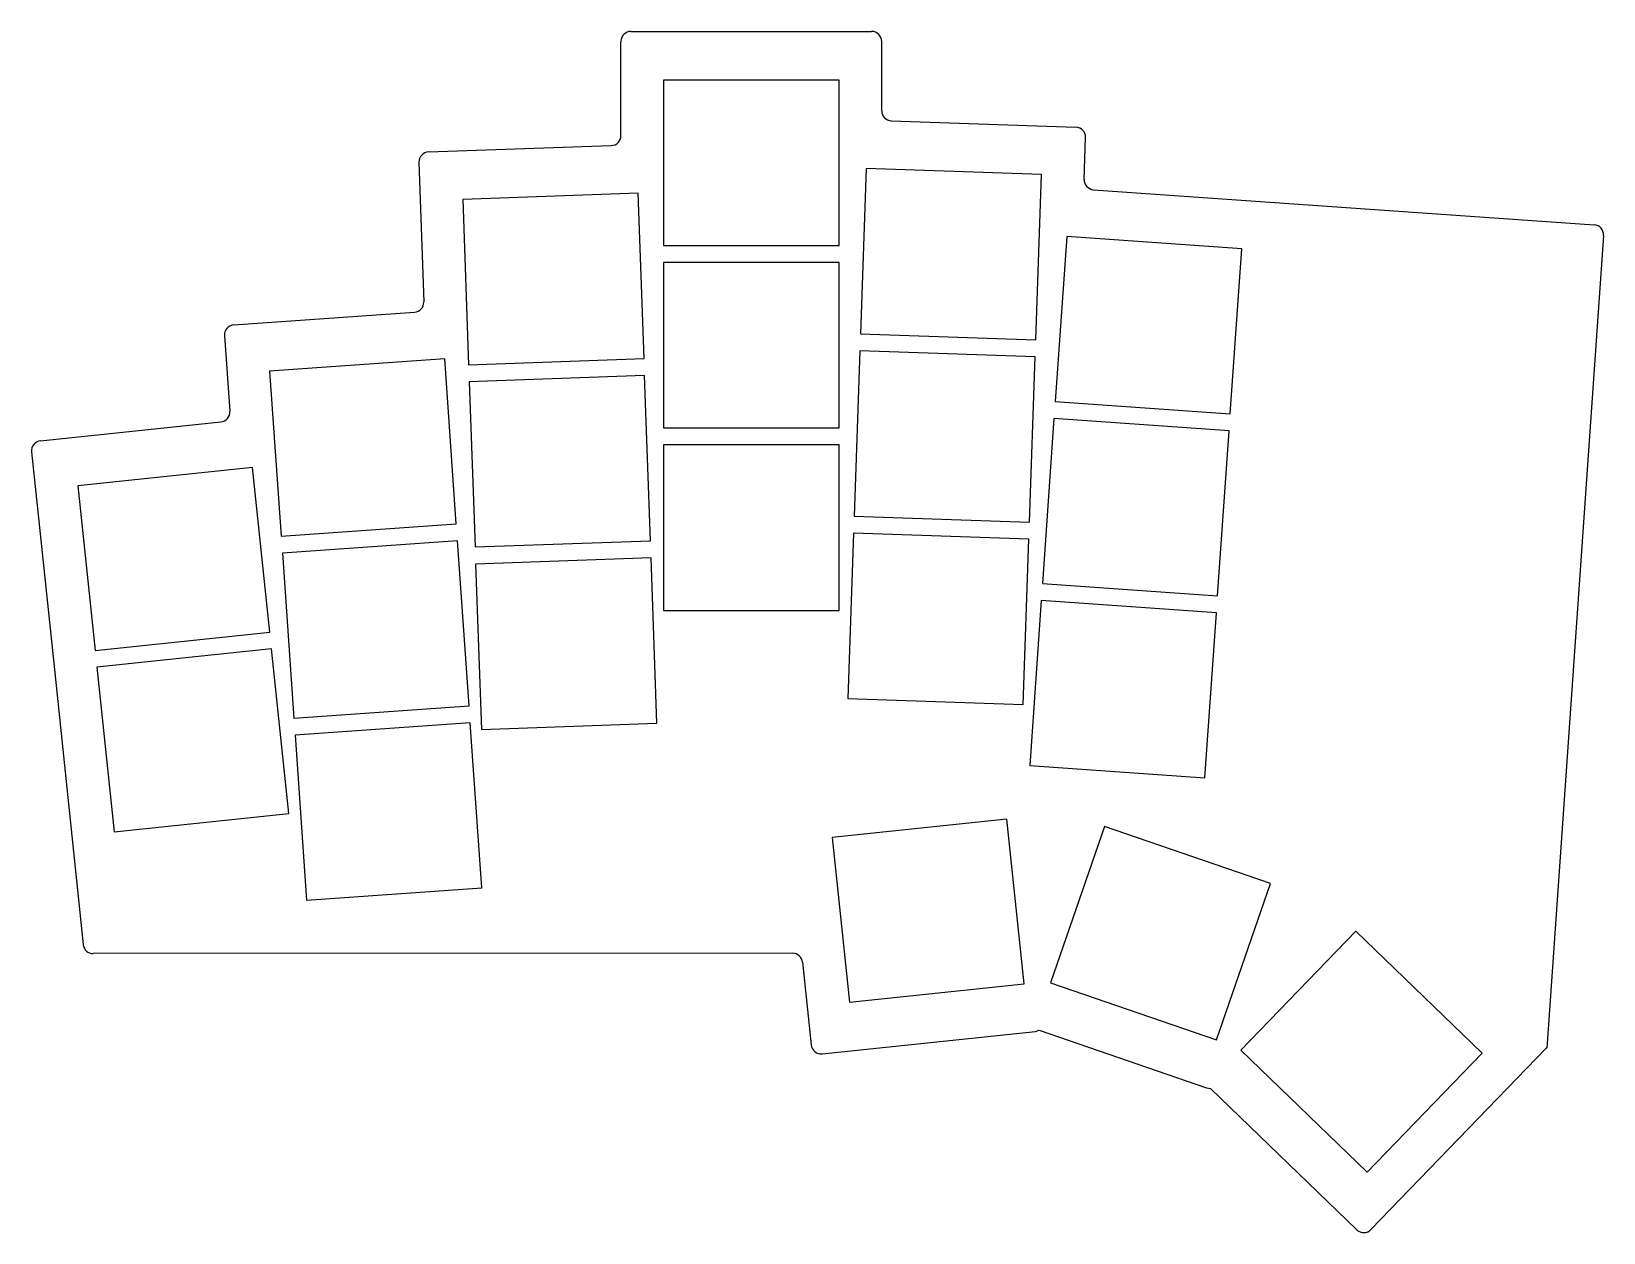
# Model space of a CAD drawing. Header units: millimetres. Extents: x -18 to 139, y -31 to 89.
import ezdxf

# ---------------------------------------------------------------- set-up
doc = ezdxf.new("R2010")
doc.units = ezdxf.units.MM

msp = doc.modelspace()

# ---------------------------------------------------------------- linework, layer by layer
for p, q in [((40.78, 78.43), (40.78, 87.82)), ((41.78, 88.82), (65.78, 88.82)), ((66.78, 80.91), (66.78, 87.82)), ((62.53, 83.97), (45.03, 83.97)), ((45.03, 83.97), (45.03, 67.47)), ((62.53, 67.47), (62.53, 83.97)), ((67.74, 79.91), (86.15, 79.27)), ((21.6, 76.8), (39.81, 77.43)), ((86.97, 74.06), (87.11, 78.23)), ((20.64, 75.76), (21.12, 61.83)), ((65.24, 75.15), (64.67, 58.66)), ((82.73, 74.54), (65.24, 75.15)), ((82.16, 58.05), (82.73, 74.54)), ((42.51, 72.68), (25.02, 72.06)), ((43.08, 56.19), (42.51, 72.68)), ((87.9, 73.03), (137.83, 69.54)), ((25.02, 72.06), (25.59, 55.57)), ((45.03, 67.47), (62.53, 67.47)), ((85.23, 68.35), (84.08, 51.89)), ((102.69, 67.13), (85.23, 68.35)), ((138.76, 68.47), (133.09, -12.59)), ((101.54, 50.67), (102.69, 67.13)), ((62.53, 65.77), (45.03, 65.77)), ((45.03, 65.77), (45.03, 49.27)), ((62.53, 49.27), (62.53, 65.77)), ((2.17, 59.54), (20.19, 60.8)), ((1.25, 58.47), (1.77, 50.93)), ((64.67, 58.66), (82.16, 58.05)), ((64.61, 56.96), (64.03, 40.47)), ((82.1, 56.35), (64.61, 56.96)), ((23.21, 56.15), (5.75, 54.93)), ((5.75, 54.93), (6.9, 38.47)), ((24.36, 39.69), (23.21, 56.15)), ((25.59, 55.57), (43.08, 56.19)), ((81.52, 39.86), (82.1, 56.35)), ((43.14, 54.49), (25.65, 53.88)), ((25.65, 53.88), (26.23, 37.39)), ((43.72, 38), (43.14, 54.49)), ((84.08, 51.89), (101.54, 50.67)), ((83.96, 50.2), (82.81, 33.74)), ((101.42, 48.98), (83.96, 50.2)), ((-17.11, 47.97), (0.88, 49.87)), ((45.03, 49.27), (62.53, 49.27)), ((100.27, 32.52), (101.42, 48.98)), ((62.53, 47.57), (45.03, 47.57)), ((45.03, 47.57), (45.03, 31.07)), ((62.53, 31.07), (62.53, 47.57)), ((-18, 46.88), (-15.78, 25.79)), ((4.03, 45.32), (-13.37, 43.49)), ((5.76, 28.91), (4.03, 45.32)), ((-13.37, 43.49), (-11.64, 27.08)), ((6.9, 38.47), (24.36, 39.69)), ((64.03, 40.47), (81.52, 39.86)), ((24.48, 38), (7.02, 36.77)), ((25.63, 21.54), (24.48, 38)), ((26.23, 37.39), (43.72, 38)), ((63.97, 38.77), (63.4, 22.28)), ((81.46, 38.16), (63.97, 38.77)), ((80.89, 21.67), (81.46, 38.16)), ((7.02, 36.77), (8.17, 20.31)), ((43.78, 36.3), (26.29, 35.69)), ((44.35, 19.81), (43.78, 36.3)), ((26.29, 35.69), (26.86, 19.2)), ((82.81, 33.74), (100.27, 32.52)), ((82.69, 32.04), (81.54, 15.58)), ((100.15, 30.82), (82.69, 32.04)), ((45.03, 31.07), (62.53, 31.07)), ((99, 14.36), (100.15, 30.82)), ((-11.64, 27.08), (5.76, 28.91)), ((5.94, 27.22), (-11.47, 25.39)), ((7.66, 10.81), (5.94, 27.22)), ((-15.78, 25.79), (-12.83, -2.27)), ((-11.47, 25.39), (-9.74, 8.98)), ((63.4, 22.28), (80.89, 21.67)), ((8.17, 20.31), (25.63, 21.54)), ((25.75, 19.84), (8.29, 18.62)), ((26.9, 3.38), (25.75, 19.84)), ((26.86, 19.2), (44.35, 19.81)), ((8.29, 18.62), (9.44, 2.16)), ((81.54, 15.58), (99, 14.36)), ((-9.74, 8.98), (7.66, 10.81)), ((79.25, 10.24), (61.85, 8.41)), ((80.98, -6.17), (79.25, 10.24)), ((88.99, 9.52), (83.62, -6.08)), ((105.54, 3.82), (88.99, 9.52)), ((61.85, 8.41), (63.57, -8)), ((9.44, 2.16), (26.9, 3.38)), ((100.16, -11.78), (105.54, 3.82)), ((114.06, -0.94), (102.6, -12.81)), ((126.65, -13.1), (114.06, -0.94)), ((57.89, -3.14), (-11.84, -3.17)), ((58.88, -4.03), (59.75, -12.28)), ((63.57, -8), (80.98, -6.17)), ((83.62, -6.08), (100.16, -11.78)), ((60.85, -13.17), (82.11, -10.93)), ((82.11, -10.93), (82.48, -10.82)), ((82.48, -10.82), (99.18, -16.57)), ((102.6, -12.81), (115.18, -24.97)), ((115.18, -24.97), (126.65, -13.1)), ((115.57, -30.69), (133.05, -12.59)), ((133.09, -12.59), (133.05, -12.59)), ((99.18, -16.57), (99.56, -16.63)), ((99.56, -16.63), (114.15, -30.72))]:
    msp.add_line(p, q)
for centre, start, end in [((41.78, 87.82), 90, 180), ((65.78, 87.82), 0, 90), ((67.78, 80.91), 180, 268), ((39.78, 78.43), 272, 0), ((86.11, 78.27), 358, 88), ((21.64, 75.8), 92, 182), ((87.97, 74.03), 178, 266), ((137.76, 68.54), 356, 86), ((20.12, 61.8), 274, 2), ((2.24, 58.54), 94, 184), ((0.78, 50.86), 276, 4), ((-17, 46.98), 96, 186), ((-11.84, -2.17), 186, 270.0269), ((57.89, -4.14), 6, 90.0269), ((60.74, -12.17), 186, 276), ((114.85, -30), 226, 316)]:
    msp.add_arc(centre, 1, start, end)

doc.saveas('drawing.dxf')
